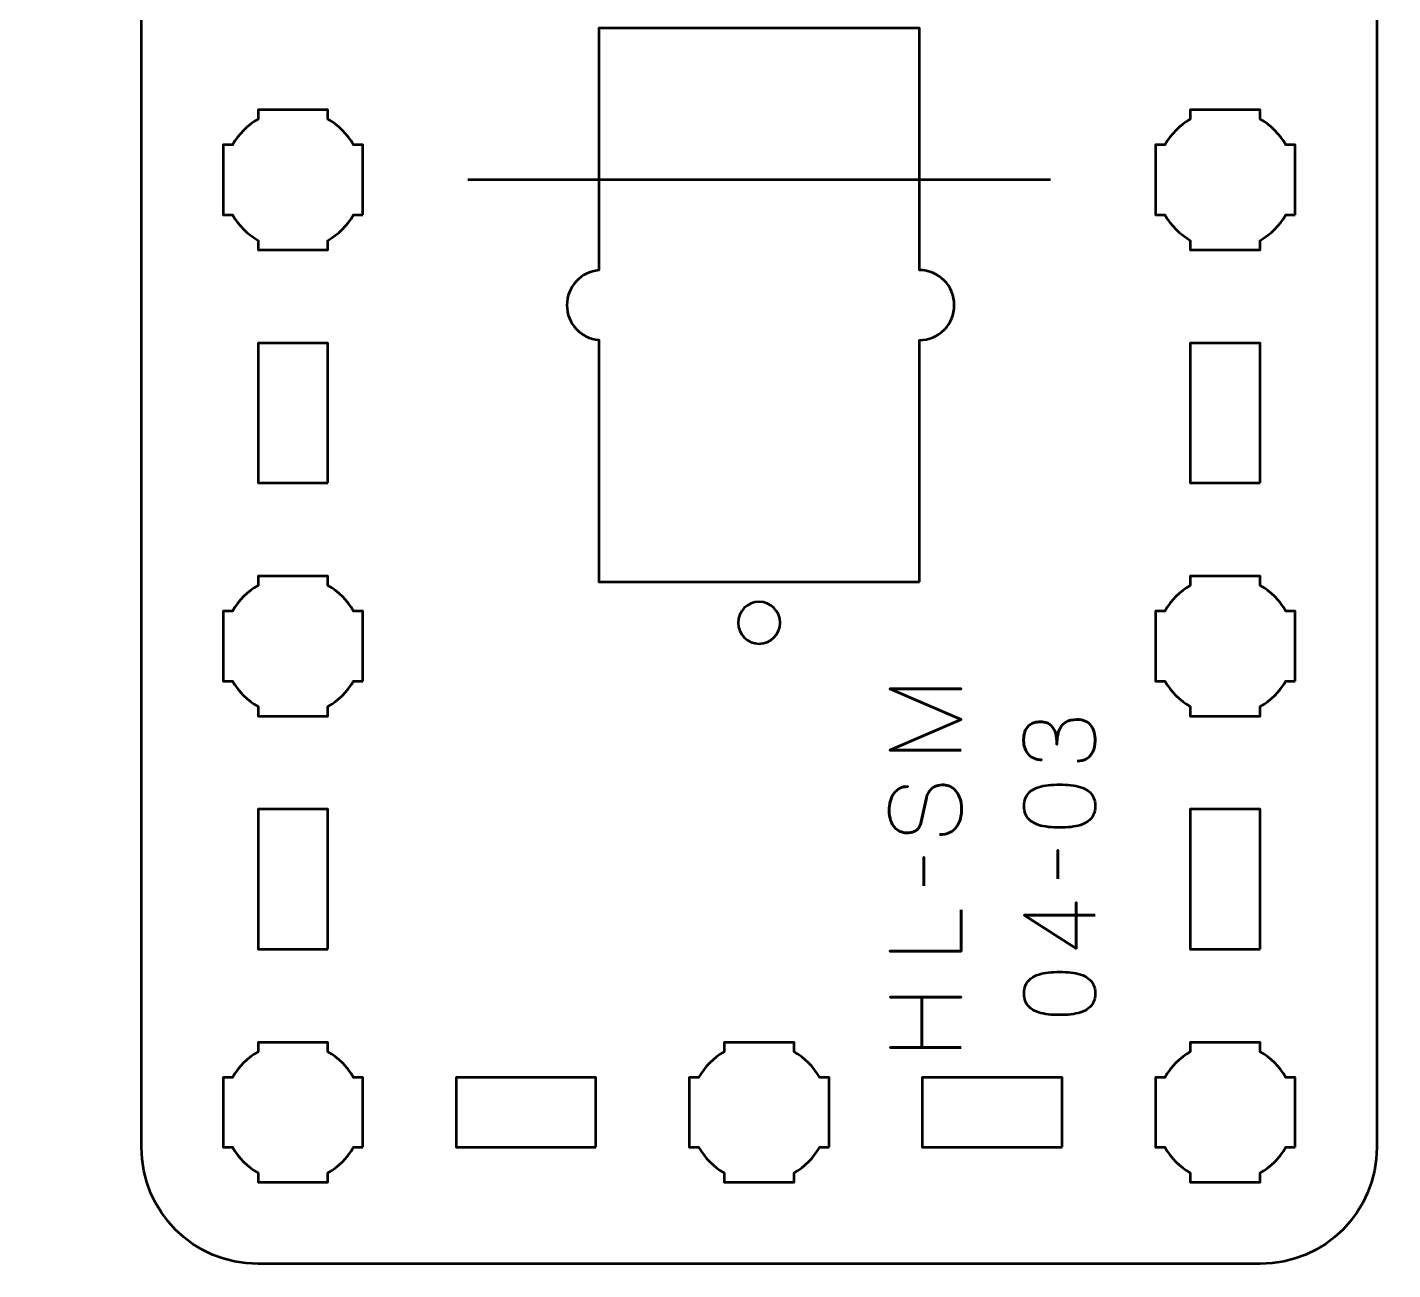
# Model space of a CAD drawing. Header units: centimetres. Extents: x -21 to 0, y -29.7 to 0.
# Drawn here: x -8.89 to -3.03, y -15.77 to -10.45 of the extents above; entities that cross this region are included whole.
import ezdxf

# ---------------------------------------------------------------- set-up
doc = ezdxf.new("R2010")
doc.units = ezdxf.units.CM
doc.header["$MEASUREMENT"] = 0
doc.layers.add('Layer 1', color=7, linetype='Continuous')

msp = doc.modelspace()

# ---------------------------------------------------------------- linework, layer by layer
at = {"layer": 'Layer 1', "color": 22, "lineweight": 53}
msp.add_open_spline([(-21.00003, -29.19995), (-21.00003, -29.19995), (-21.00003, -0.49992), (-21.00003, -0.49992), (-21.00003, -0.49992), (-21.00003, -0.22295), (-20.77694, 0.00004), (-20.49994, 0.00004), (-20.49994, 0.00004), (-20.49994, 0.00004), (-0.50008, 0.00004), (-0.50008, 0.00004), (-0.50008, 0.00004), (-0.22294, 0.00004), (0.00002, -0.22295), (0.00002, -0.49992), (0.00002, -0.49992), (0.00002, -0.49992), (0.00002, -29.19995), (0.00002, -29.19995), (0.00002, -29.19995), (0.00002, -29.47695), (-0.22294, -29.70004), (-0.50008, -29.70004), (-0.50008, -29.70004), (-0.50008, -29.70004), (-20.49994, -29.70004), (-20.49994, -29.70004), (-20.49994, -29.70004), (-20.77694, -29.70004), (-21.00003, -29.47695), (-21.00003, -29.19995)], degree=3, knots=[0, 0, 0, 0, 0.125, 0.125, 0.125, 0.125, 0.25, 0.25, 0.25, 0.25, 0.375, 0.375, 0.375, 0.375, 0.5, 0.5, 0.5, 0.5, 0.625, 0.625, 0.625, 0.625, 0.75, 0.75, 0.75, 0.75, 0.875, 0.875, 0.875, 0.875, 1, 1, 1, 1], dxfattribs=at)
at = {"layer": 'Layer 1', "color": 114, "lineweight": 53}
msp.add_open_spline([(-3.80017, -15.75001), (-3.80017, -15.75001), (-3.60006, -15.75003), (-3.60006, -15.75003), (-3.60006, -15.75003), (-3.32306, -15.75003), (-3.09997, -15.52694), (-3.09997, -15.24994), (-3.09997, -15.24994), (-3.09997, -15.24994), (-3.09997, -8.95007), (-3.09997, -8.95007), (-3.09997, -8.95007), (-3.09997, -8.67293), (-3.32306, -8.44997), (-3.60006, -8.44997), (-3.60006, -8.44997), (-3.60006, -8.44997), (-7.89993, -8.44997), (-7.89993, -8.44997), (-7.89993, -8.44997), (-8.17707, -8.44997), (-8.40003, -8.67293), (-8.40003, -8.95007), (-8.40003, -8.95007), (-8.40003, -8.95007), (-8.40003, -15.24994), (-8.40003, -15.24994), (-8.40003, -15.24994), (-8.40003, -15.52694), (-8.17707, -15.75003), (-7.89993, -15.75003), (-7.89993, -15.75003), (-7.89993, -15.75003), (-6.13445, -15.75003), (-6.13445, -15.75003), (-6.13445, -15.75003), (-6.13445, -15.75003), (-3.80017, -15.75001), (-3.80017, -15.75001)], degree=3, knots=[0, 0, 0, 0, 0.1, 0.1, 0.1, 0.1, 0.2, 0.2, 0.2, 0.2, 0.3, 0.3, 0.3, 0.3, 0.4, 0.4, 0.4, 0.4, 0.5, 0.5, 0.5, 0.5, 0.6, 0.6, 0.6, 0.6, 0.7, 0.7, 0.7, 0.7, 0.8, 0.8, 0.8, 0.8, 0.9, 0.9, 0.9, 0.9, 1, 1, 1, 1], dxfattribs=at)
at = {"layer": 'Layer 1', "color": 250, "lineweight": 53}
for points, knots in [([(-5.06247, -12.82495), (-5.06247, -12.82495), (-6.43747, -12.82495), (-6.43747, -12.82495), (-6.43747, -12.82495), (-6.43747, -12.82495), (-6.43747, -11.78693), (-6.43747, -11.78693), (-6.43747, -11.78693), (-6.51446, -11.78057), (-6.57497, -11.71607), (-6.57497, -11.63745), (-6.57497, -11.63745), (-6.57497, -11.55883), (-6.51446, -11.49433), (-6.43747, -11.48797), (-6.43747, -11.48797), (-6.43747, -11.48797), (-6.43747, -10.44996), (-6.43747, -10.44996), (-6.43747, -10.44996), (-6.43747, -10.44996), (-5.06247, -10.44996), (-5.06247, -10.44996), (-5.06247, -10.44996), (-5.06247, -10.44996), (-5.06247, -11.48745), (-5.06247, -11.48745), (-5.06247, -11.48745), (-4.97964, -11.48745), (-4.91247, -11.55462), (-4.91247, -11.63745), (-4.91247, -11.63745), (-4.91247, -11.72028), (-4.97964, -11.78745), (-5.06247, -11.78745), (-5.06247, -11.78745), (-5.06247, -11.78745), (-5.06247, -12.82495), (-5.06247, -12.82495)], [0, 0, 0, 0, 0.1, 0.1, 0.1, 0.1, 0.2, 0.2, 0.2, 0.2, 0.3, 0.3, 0.3, 0.3, 0.4, 0.4, 0.4, 0.4, 0.5, 0.5, 0.5, 0.5, 0.6, 0.6, 0.6, 0.6, 0.7, 0.7, 0.7, 0.7, 0.8, 0.8, 0.8, 0.8, 0.9, 0.9, 0.9, 0.9, 1, 1, 1, 1]), ([(-7.59993, -12.39999), (-7.59993, -12.39999), (-7.89993, -12.39999), (-7.89993, -12.39999), (-7.89993, -12.39999), (-7.89993, -12.39999), (-7.89993, -11.79998), (-7.89993, -11.79998), (-7.89993, -11.79998), (-7.89993, -11.79998), (-7.59993, -11.79998), (-7.59993, -11.79998), (-7.59993, -11.79998), (-7.59993, -11.79998), (-7.59993, -12.39999), (-7.59993, -12.39999)], [0, 0, 0, 0, 0.25, 0.25, 0.25, 0.25, 0.5, 0.5, 0.5, 0.5, 0.75, 0.75, 0.75, 0.75, 1, 1, 1, 1]), ([(-3.60006, -12.39999), (-3.60006, -12.39999), (-3.90007, -12.39999), (-3.90007, -12.39999), (-3.90007, -12.39999), (-3.90007, -12.39999), (-3.90007, -11.79998), (-3.90007, -11.79998), (-3.90007, -11.79998), (-3.90007, -11.79998), (-3.60006, -11.79998), (-3.60006, -11.79998), (-3.60006, -11.79998), (-3.60006, -11.79998), (-3.60006, -12.39999), (-3.60006, -12.39999)], [0, 0, 0, 0, 0.25, 0.25, 0.25, 0.25, 0.5, 0.5, 0.5, 0.5, 0.75, 0.75, 0.75, 0.75, 1, 1, 1, 1]), ([(-5.74997, -13.08996), (-5.79967, -13.08996), (-5.83997, -13.04966), (-5.83997, -12.99996), (-5.83997, -12.99996), (-5.83997, -12.95026), (-5.79967, -12.90996), (-5.74997, -12.90996), (-5.74997, -12.90996), (-5.70027, -12.90996), (-5.65997, -12.95026), (-5.65997, -12.99996), (-5.65997, -12.99996), (-5.65997, -13.04966), (-5.70027, -13.08996), (-5.74997, -13.08996)], [0, 0, 0, 0, 0.25, 0.25, 0.25, 0.25, 0.5, 0.5, 0.5, 0.5, 0.75, 0.75, 0.75, 0.75, 1, 1, 1, 1]), ([(-7.59993, -14.39999), (-7.59993, -14.39999), (-7.89993, -14.39999), (-7.89993, -14.39999), (-7.89993, -14.39999), (-7.89993, -14.39999), (-7.89993, -13.79998), (-7.89993, -13.79998), (-7.89993, -13.79998), (-7.89993, -13.79998), (-7.59993, -13.79998), (-7.59993, -13.79998), (-7.59993, -13.79998), (-7.59993, -13.79998), (-7.59993, -14.39999), (-7.59993, -14.39999)], [0, 0, 0, 0, 0.25, 0.25, 0.25, 0.25, 0.5, 0.5, 0.5, 0.5, 0.75, 0.75, 0.75, 0.75, 1, 1, 1, 1]), ([(-3.60006, -14.39999), (-3.60006, -14.39999), (-3.90007, -14.39999), (-3.90007, -14.39999), (-3.90007, -14.39999), (-3.90007, -14.39999), (-3.90007, -13.79998), (-3.90007, -13.79998), (-3.90007, -13.79998), (-3.90007, -13.79998), (-3.60006, -13.79998), (-3.60006, -13.79998), (-3.60006, -13.79998), (-3.60006, -13.79998), (-3.60006, -14.39999), (-3.60006, -14.39999)], [0, 0, 0, 0, 0.25, 0.25, 0.25, 0.25, 0.5, 0.5, 0.5, 0.5, 0.75, 0.75, 0.75, 0.75, 1, 1, 1, 1]), ([(-6.44998, -15.25007), (-6.44998, -15.25007), (-7.04998, -15.25007), (-7.04998, -15.25007), (-7.04998, -15.25007), (-7.04998, -15.25007), (-7.04998, -14.95007), (-7.04998, -14.95007), (-7.04998, -14.95007), (-7.04998, -14.95007), (-6.44998, -14.95007), (-6.44998, -14.95007), (-6.44998, -14.95007), (-6.44998, -14.95007), (-6.44998, -15.25007), (-6.44998, -15.25007)], [0, 0, 0, 0, 0.25, 0.25, 0.25, 0.25, 0.5, 0.5, 0.5, 0.5, 0.75, 0.75, 0.75, 0.75, 1, 1, 1, 1]), ([(-4.45001, -15.25007), (-4.45001, -15.25007), (-5.05002, -15.25007), (-5.05002, -15.25007), (-5.05002, -15.25007), (-5.05002, -15.25007), (-5.05002, -14.95007), (-5.05002, -14.95007), (-5.05002, -14.95007), (-5.05002, -14.95007), (-4.45001, -14.95007), (-4.45001, -14.95007), (-4.45001, -14.95007), (-4.45001, -14.95007), (-4.45001, -15.25007), (-4.45001, -15.25007)], [0, 0, 0, 0, 0.25, 0.25, 0.25, 0.25, 0.5, 0.5, 0.5, 0.5, 0.75, 0.75, 0.75, 0.75, 1, 1, 1, 1])]:
    msp.add_open_spline(points, degree=3, knots=knots, dxfattribs=at)
at = {"layer": 'Layer 1', "lineweight": 53}
for points in [[(-7.45, -11.24993), (-7.45, -11.24993), (-7.49011, -11.24993), (-7.49011, -11.24993), (-7.49011, -11.24993), (-7.51643, -11.29554), (-7.55446, -11.33346), (-7.59993, -11.35978), (-7.59993, -11.35978), (-7.59993, -11.35978), (-7.59993, -11.4), (-7.59993, -11.4), (-7.59993, -11.4), (-7.59993, -11.4), (-7.75, -11.4), (-7.75, -11.4), (-7.75, -11.4), (-7.75, -11.4), (-7.89993, -11.4), (-7.89993, -11.4), (-7.89993, -11.4), (-7.89993, -11.4), (-7.89993, -11.35978), (-7.89993, -11.35978), (-7.89993, -11.35978), (-7.94555, -11.33346), (-7.98343, -11.29554), (-8.00975, -11.24993), (-8.00975, -11.24993), (-8.00975, -11.24993), (-8.05, -11.24993), (-8.05, -11.24993), (-8.05, -11.24993), (-8.05, -11.24993), (-8.05, -11.1), (-8.05, -11.1), (-8.05, -11.1), (-8.05, -11.1), (-8.05, -10.94992), (-8.05, -10.94992), (-8.05, -10.94992), (-8.05, -10.94992), (-8.00975, -10.94992), (-8.00975, -10.94992), (-8.00975, -10.94992), (-7.98343, -10.90445), (-7.94555, -10.86642), (-7.89993, -10.8401), (-7.89993, -10.8401), (-7.89993, -10.8401), (-7.89993, -10.79999), (-7.89993, -10.79999), (-7.89993, -10.79999), (-7.89993, -10.79999), (-7.75, -10.79999), (-7.75, -10.79999), (-7.75, -10.79999), (-7.75, -10.79999), (-7.59993, -10.79999), (-7.59993, -10.79999), (-7.59993, -10.79999), (-7.59993, -10.79999), (-7.59993, -10.8401), (-7.59993, -10.8401), (-7.59993, -10.8401), (-7.55446, -10.86642), (-7.51643, -10.90445), (-7.49011, -10.94992), (-7.49011, -10.94992), (-7.49011, -10.94992), (-7.45, -10.94992), (-7.45, -10.94992), (-7.45, -10.94992), (-7.45, -10.94992), (-7.45, -11.1), (-7.45, -11.1), (-7.45, -11.1), (-7.45, -11.1), (-7.45, -11.24993), (-7.45, -11.24993)], [(-3.45, -11.24993), (-3.45, -11.24993), (-3.49011, -11.24993), (-3.49011, -11.24993), (-3.49011, -11.24993), (-3.51643, -11.29554), (-3.55446, -11.33346), (-3.59993, -11.35978), (-3.59993, -11.35978), (-3.59993, -11.35978), (-3.59993, -11.4), (-3.59993, -11.4), (-3.59993, -11.4), (-3.59993, -11.4), (-3.75, -11.4), (-3.75, -11.4), (-3.75, -11.4), (-3.75, -11.4), (-3.89993, -11.4), (-3.89993, -11.4), (-3.89993, -11.4), (-3.89993, -11.4), (-3.89993, -11.35978), (-3.89993, -11.35978), (-3.89993, -11.35978), (-3.94555, -11.33346), (-3.98343, -11.29554), (-4.00975, -11.24993), (-4.00975, -11.24993), (-4.00975, -11.24993), (-4.05, -11.24993), (-4.05, -11.24993), (-4.05, -11.24993), (-4.05, -11.24993), (-4.05, -11.1), (-4.05, -11.1), (-4.05, -11.1), (-4.05, -11.1), (-4.05, -10.94992), (-4.05, -10.94992), (-4.05, -10.94992), (-4.05, -10.94992), (-4.00975, -10.94992), (-4.00975, -10.94992), (-4.00975, -10.94992), (-3.98343, -10.90445), (-3.94555, -10.86642), (-3.89993, -10.8401), (-3.89993, -10.8401), (-3.89993, -10.8401), (-3.89993, -10.79999), (-3.89993, -10.79999), (-3.89993, -10.79999), (-3.89993, -10.79999), (-3.75, -10.79999), (-3.75, -10.79999), (-3.75, -10.79999), (-3.75, -10.79999), (-3.59993, -10.79999), (-3.59993, -10.79999), (-3.59993, -10.79999), (-3.59993, -10.79999), (-3.59993, -10.8401), (-3.59993, -10.8401), (-3.59993, -10.8401), (-3.55446, -10.86642), (-3.51643, -10.90445), (-3.49011, -10.94992), (-3.49011, -10.94992), (-3.49011, -10.94992), (-3.45, -10.94992), (-3.45, -10.94992), (-3.45, -10.94992), (-3.45, -10.94992), (-3.45, -11.1), (-3.45, -11.1), (-3.45, -11.1), (-3.45, -11.1), (-3.45, -11.24993), (-3.45, -11.24993)], [(-7.45, -13.24993), (-7.45, -13.24993), (-7.49011, -13.24993), (-7.49011, -13.24993), (-7.49011, -13.24993), (-7.51643, -13.29554), (-7.55446, -13.33346), (-7.59993, -13.35978), (-7.59993, -13.35978), (-7.59993, -13.35978), (-7.59993, -13.4), (-7.59993, -13.4), (-7.59993, -13.4), (-7.59993, -13.4), (-7.75, -13.4), (-7.75, -13.4), (-7.75, -13.4), (-7.75, -13.4), (-7.89993, -13.4), (-7.89993, -13.4), (-7.89993, -13.4), (-7.89993, -13.4), (-7.89993, -13.35978), (-7.89993, -13.35978), (-7.89993, -13.35978), (-7.94555, -13.33346), (-7.98343, -13.29554), (-8.00975, -13.24993), (-8.00975, -13.24993), (-8.00975, -13.24993), (-8.05, -13.24993), (-8.05, -13.24993), (-8.05, -13.24993), (-8.05, -13.24993), (-8.05, -13.1), (-8.05, -13.1), (-8.05, -13.1), (-8.05, -13.1), (-8.05, -12.94992), (-8.05, -12.94992), (-8.05, -12.94992), (-8.05, -12.94992), (-8.00975, -12.94992), (-8.00975, -12.94992), (-8.00975, -12.94992), (-7.98343, -12.90445), (-7.94555, -12.86642), (-7.89993, -12.8401), (-7.89993, -12.8401), (-7.89993, -12.8401), (-7.89993, -12.79999), (-7.89993, -12.79999), (-7.89993, -12.79999), (-7.89993, -12.79999), (-7.75, -12.79999), (-7.75, -12.79999), (-7.75, -12.79999), (-7.75, -12.79999), (-7.59993, -12.79999), (-7.59993, -12.79999), (-7.59993, -12.79999), (-7.59993, -12.79999), (-7.59993, -12.8401), (-7.59993, -12.8401), (-7.59993, -12.8401), (-7.55446, -12.86642), (-7.51643, -12.90445), (-7.49011, -12.94992), (-7.49011, -12.94992), (-7.49011, -12.94992), (-7.45, -12.94992), (-7.45, -12.94992), (-7.45, -12.94992), (-7.45, -12.94992), (-7.45, -13.1), (-7.45, -13.1), (-7.45, -13.1), (-7.45, -13.1), (-7.45, -13.24993), (-7.45, -13.24993)], [(-3.45, -13.24993), (-3.45, -13.24993), (-3.49011, -13.24993), (-3.49011, -13.24993), (-3.49011, -13.24993), (-3.51643, -13.29554), (-3.55446, -13.33346), (-3.59993, -13.35978), (-3.59993, -13.35978), (-3.59993, -13.35978), (-3.59993, -13.4), (-3.59993, -13.4), (-3.59993, -13.4), (-3.59993, -13.4), (-3.75, -13.4), (-3.75, -13.4), (-3.75, -13.4), (-3.75, -13.4), (-3.89993, -13.4), (-3.89993, -13.4), (-3.89993, -13.4), (-3.89993, -13.4), (-3.89993, -13.35978), (-3.89993, -13.35978), (-3.89993, -13.35978), (-3.94555, -13.33346), (-3.98343, -13.29554), (-4.00975, -13.24993), (-4.00975, -13.24993), (-4.00975, -13.24993), (-4.05, -13.24993), (-4.05, -13.24993), (-4.05, -13.24993), (-4.05, -13.24993), (-4.05, -13.1), (-4.05, -13.1), (-4.05, -13.1), (-4.05, -13.1), (-4.05, -12.94992), (-4.05, -12.94992), (-4.05, -12.94992), (-4.05, -12.94992), (-4.00975, -12.94992), (-4.00975, -12.94992), (-4.00975, -12.94992), (-3.98343, -12.90445), (-3.94555, -12.86642), (-3.89993, -12.8401), (-3.89993, -12.8401), (-3.89993, -12.8401), (-3.89993, -12.79999), (-3.89993, -12.79999), (-3.89993, -12.79999), (-3.89993, -12.79999), (-3.75, -12.79999), (-3.75, -12.79999), (-3.75, -12.79999), (-3.75, -12.79999), (-3.59993, -12.79999), (-3.59993, -12.79999), (-3.59993, -12.79999), (-3.59993, -12.79999), (-3.59993, -12.8401), (-3.59993, -12.8401), (-3.59993, -12.8401), (-3.55446, -12.86642), (-3.51643, -12.90445), (-3.49011, -12.94992), (-3.49011, -12.94992), (-3.49011, -12.94992), (-3.45, -12.94992), (-3.45, -12.94992), (-3.45, -12.94992), (-3.45, -12.94992), (-3.45, -13.1), (-3.45, -13.1), (-3.45, -13.1), (-3.45, -13.1), (-3.45, -13.24993), (-3.45, -13.24993)], [(-7.45, -15.24993), (-7.45, -15.24993), (-7.49011, -15.24993), (-7.49011, -15.24993), (-7.49011, -15.24993), (-7.51643, -15.29554), (-7.55446, -15.33346), (-7.59993, -15.35978), (-7.59993, -15.35978), (-7.59993, -15.35978), (-7.59993, -15.4), (-7.59993, -15.4), (-7.59993, -15.4), (-7.59993, -15.4), (-7.75, -15.4), (-7.75, -15.4), (-7.75, -15.4), (-7.75, -15.4), (-7.89993, -15.4), (-7.89993, -15.4), (-7.89993, -15.4), (-7.89993, -15.4), (-7.89993, -15.35978), (-7.89993, -15.35978), (-7.89993, -15.35978), (-7.94555, -15.33346), (-7.98343, -15.29554), (-8.00975, -15.24993), (-8.00975, -15.24993), (-8.00975, -15.24993), (-8.05, -15.24993), (-8.05, -15.24993), (-8.05, -15.24993), (-8.05, -15.24993), (-8.05, -15.1), (-8.05, -15.1), (-8.05, -15.1), (-8.05, -15.1), (-8.05, -14.94992), (-8.05, -14.94992), (-8.05, -14.94992), (-8.05, -14.94992), (-8.00975, -14.94992), (-8.00975, -14.94992), (-8.00975, -14.94992), (-7.98343, -14.90445), (-7.94555, -14.86642), (-7.89993, -14.8401), (-7.89993, -14.8401), (-7.89993, -14.8401), (-7.89993, -14.79999), (-7.89993, -14.79999), (-7.89993, -14.79999), (-7.89993, -14.79999), (-7.75, -14.79999), (-7.75, -14.79999), (-7.75, -14.79999), (-7.75, -14.79999), (-7.59993, -14.79999), (-7.59993, -14.79999), (-7.59993, -14.79999), (-7.59993, -14.79999), (-7.59993, -14.8401), (-7.59993, -14.8401), (-7.59993, -14.8401), (-7.55446, -14.86642), (-7.51643, -14.90445), (-7.49011, -14.94992), (-7.49011, -14.94992), (-7.49011, -14.94992), (-7.45, -14.94992), (-7.45, -14.94992), (-7.45, -14.94992), (-7.45, -14.94992), (-7.45, -15.1), (-7.45, -15.1), (-7.45, -15.1), (-7.45, -15.1), (-7.45, -15.24993), (-7.45, -15.24993)], [(-5.45, -15.24993), (-5.45, -15.24993), (-5.49011, -15.24993), (-5.49011, -15.24993), (-5.49011, -15.24993), (-5.51643, -15.29554), (-5.55446, -15.33346), (-5.59993, -15.35978), (-5.59993, -15.35978), (-5.59993, -15.35978), (-5.59993, -15.4), (-5.59993, -15.4), (-5.59993, -15.4), (-5.59993, -15.4), (-5.75, -15.4), (-5.75, -15.4), (-5.75, -15.4), (-5.75, -15.4), (-5.89993, -15.4), (-5.89993, -15.4), (-5.89993, -15.4), (-5.89993, -15.4), (-5.89993, -15.35978), (-5.89993, -15.35978), (-5.89993, -15.35978), (-5.94555, -15.33346), (-5.98343, -15.29554), (-6.00975, -15.24993), (-6.00975, -15.24993), (-6.00975, -15.24993), (-6.05, -15.24993), (-6.05, -15.24993), (-6.05, -15.24993), (-6.05, -15.24993), (-6.05, -15.1), (-6.05, -15.1), (-6.05, -15.1), (-6.05, -15.1), (-6.05, -14.94992), (-6.05, -14.94992), (-6.05, -14.94992), (-6.05, -14.94992), (-6.00975, -14.94992), (-6.00975, -14.94992), (-6.00975, -14.94992), (-5.98343, -14.90445), (-5.94555, -14.86642), (-5.89993, -14.8401), (-5.89993, -14.8401), (-5.89993, -14.8401), (-5.89993, -14.79999), (-5.89993, -14.79999), (-5.89993, -14.79999), (-5.89993, -14.79999), (-5.75, -14.79999), (-5.75, -14.79999), (-5.75, -14.79999), (-5.75, -14.79999), (-5.59993, -14.79999), (-5.59993, -14.79999), (-5.59993, -14.79999), (-5.59993, -14.79999), (-5.59993, -14.8401), (-5.59993, -14.8401), (-5.59993, -14.8401), (-5.55446, -14.86642), (-5.51643, -14.90445), (-5.49011, -14.94992), (-5.49011, -14.94992), (-5.49011, -14.94992), (-5.45, -14.94992), (-5.45, -14.94992), (-5.45, -14.94992), (-5.45, -14.94992), (-5.45, -15.1), (-5.45, -15.1), (-5.45, -15.1), (-5.45, -15.1), (-5.45, -15.24993), (-5.45, -15.24993)], [(-3.45, -15.24993), (-3.45, -15.24993), (-3.49011, -15.24993), (-3.49011, -15.24993), (-3.49011, -15.24993), (-3.51643, -15.29554), (-3.55446, -15.33346), (-3.59993, -15.35978), (-3.59993, -15.35978), (-3.59993, -15.35978), (-3.59993, -15.4), (-3.59993, -15.4), (-3.59993, -15.4), (-3.59993, -15.4), (-3.75, -15.4), (-3.75, -15.4), (-3.75, -15.4), (-3.75, -15.4), (-3.89993, -15.4), (-3.89993, -15.4), (-3.89993, -15.4), (-3.89993, -15.4), (-3.89993, -15.35978), (-3.89993, -15.35978), (-3.89993, -15.35978), (-3.94555, -15.33346), (-3.98343, -15.29554), (-4.00975, -15.24993), (-4.00975, -15.24993), (-4.00975, -15.24993), (-4.05, -15.24993), (-4.05, -15.24993), (-4.05, -15.24993), (-4.05, -15.24993), (-4.05, -15.1), (-4.05, -15.1), (-4.05, -15.1), (-4.05, -15.1), (-4.05, -14.94992), (-4.05, -14.94992), (-4.05, -14.94992), (-4.05, -14.94992), (-4.00975, -14.94992), (-4.00975, -14.94992), (-4.00975, -14.94992), (-3.98343, -14.90445), (-3.94555, -14.86642), (-3.89993, -14.8401), (-3.89993, -14.8401), (-3.89993, -14.8401), (-3.89993, -14.79999), (-3.89993, -14.79999), (-3.89993, -14.79999), (-3.89993, -14.79999), (-3.75, -14.79999), (-3.75, -14.79999), (-3.75, -14.79999), (-3.75, -14.79999), (-3.59993, -14.79999), (-3.59993, -14.79999), (-3.59993, -14.79999), (-3.59993, -14.79999), (-3.59993, -14.8401), (-3.59993, -14.8401), (-3.59993, -14.8401), (-3.55446, -14.86642), (-3.51643, -14.90445), (-3.49011, -14.94992), (-3.49011, -14.94992), (-3.49011, -14.94992), (-3.45, -14.94992), (-3.45, -14.94992), (-3.45, -14.94992), (-3.45, -14.94992), (-3.45, -15.1), (-3.45, -15.1), (-3.45, -15.1), (-3.45, -15.1), (-3.45, -15.24993), (-3.45, -15.24993)]]:
    msp.add_open_spline(points, degree=3, knots=[0, 0, 0, 0, 0.05, 0.05, 0.05, 0.05, 0.1, 0.1, 0.1, 0.1, 0.15, 0.15, 0.15, 0.15, 0.2, 0.2, 0.2, 0.2, 0.25, 0.25, 0.25, 0.25, 0.3, 0.3, 0.3, 0.3, 0.35, 0.35, 0.35, 0.35, 0.4, 0.4, 0.4, 0.4, 0.45, 0.45, 0.45, 0.45, 0.5, 0.5, 0.5, 0.5, 0.55, 0.55, 0.55, 0.55, 0.6, 0.6, 0.6, 0.6, 0.65, 0.65, 0.65, 0.65, 0.7, 0.7, 0.7, 0.7, 0.75, 0.75, 0.75, 0.75, 0.8, 0.8, 0.8, 0.8, 0.85, 0.85, 0.85, 0.85, 0.9, 0.9, 0.9, 0.9, 0.95, 0.95, 0.95, 0.95, 1, 1, 1, 1], dxfattribs=at)
at = {"layer": 'Layer 1', "color": 30, "lineweight": 53}
msp.add_open_spline([(-4.5, -11.10001), (-4.5, -11.10001), (-7, -11.10001), (-7, -11.10001)], degree=3, dxfattribs=at)
for points, knots in [([(-4.88363, -13.54668), (-4.88363, -13.54668), (-5.18885, -13.54668), (-5.18885, -13.54668), (-5.18885, -13.54668), (-5.18885, -13.54668), (-4.88363, -13.41545), (-4.88363, -13.41545), (-4.88363, -13.41545), (-4.88363, -13.41545), (-5.18885, -13.28379), (-5.18885, -13.28379), (-5.18885, -13.28379), (-5.18885, -13.28379), (-4.88363, -13.28379), (-4.88363, -13.28379), (-4.88363, -13.28379), (-4.88363, -13.28379), (-5.18885, -13.28379), (-5.18885, -13.28379), (-5.18885, -13.28379), (-5.18885, -13.28379), (-4.88363, -13.41545), (-4.88363, -13.41545), (-4.88363, -13.41545), (-4.88363, -13.41545), (-5.18885, -13.54668), (-5.18885, -13.54668), (-5.18885, -13.54668), (-5.18885, -13.54668), (-4.88363, -13.54668), (-4.88363, -13.54668)], [0, 0, 0, 0, 0.125, 0.125, 0.125, 0.125, 0.25, 0.25, 0.25, 0.25, 0.375, 0.375, 0.375, 0.375, 0.5, 0.5, 0.5, 0.5, 0.625, 0.625, 0.625, 0.625, 0.75, 0.75, 0.75, 0.75, 0.875, 0.875, 0.875, 0.875, 1, 1, 1, 1]), ([(-4.38494, -13.59367), (-4.3697, -13.5936), (-4.35644, -13.59007), (-4.34494, -13.58309), (-4.34494, -13.58309), (-4.33351, -13.5761), (-4.32455, -13.56615), (-4.31813, -13.55317), (-4.31813, -13.55317), (-4.31171, -13.54019), (-4.30846, -13.5246), (-4.30832, -13.50646), (-4.30832, -13.50646), (-4.30832, -13.49285), (-4.30973, -13.4805), (-4.31269, -13.46928), (-4.31269, -13.46928), (-4.31566, -13.45813), (-4.32024, -13.44854), (-4.32652, -13.44042), (-4.32652, -13.44042), (-4.3328, -13.43231), (-4.34092, -13.4261), (-4.35079, -13.42166), (-4.35079, -13.42166), (-4.36074, -13.41728), (-4.37267, -13.4151), (-4.38664, -13.41503), (-4.38664, -13.41503), (-4.40526, -13.41495), (-4.421, -13.41876), (-4.43377, -13.42631), (-4.43377, -13.42631), (-4.44654, -13.43386), (-4.45613, -13.44558), (-4.46269, -13.46131), (-4.46269, -13.46131), (-4.46926, -13.47704), (-4.47257, -13.49722), (-4.47257, -13.5217), (-4.47257, -13.5217), (-4.4725, -13.50343), (-4.47419, -13.48812), (-4.47765, -13.47563), (-4.47765, -13.47563), (-4.48111, -13.46321), (-4.48598, -13.45327), (-4.49233, -13.44579), (-4.49233, -13.44579), (-4.49861, -13.43831), (-4.50609, -13.43288), (-4.51469, -13.42963), (-4.51469, -13.42963), (-4.52323, -13.42631), (-4.53261, -13.42469), (-4.54284, -13.42476), (-4.54284, -13.42476), (-4.55308, -13.42469), (-4.56253, -13.4261), (-4.57128, -13.42892), (-4.57128, -13.42892), (-4.58003, -13.43168), (-4.58772, -13.43619), (-4.59428, -13.44233), (-4.59428, -13.44233), (-4.60084, -13.44847), (-4.60599, -13.45658), (-4.60966, -13.46653), (-4.60966, -13.46653), (-4.61333, -13.47655), (-4.61516, -13.48876), (-4.61523, -13.50308), (-4.61523, -13.50308), (-4.61516, -13.51733), (-4.61305, -13.52982), (-4.60895, -13.5404), (-4.60895, -13.5404), (-4.60486, -13.55106), (-4.59929, -13.5598), (-4.59216, -13.56686), (-4.59216, -13.56686), (-4.58504, -13.57384), (-4.57692, -13.57907), (-4.56775, -13.58252), (-4.56775, -13.58252), (-4.55858, -13.58605), (-4.54884, -13.58774), (-4.53861, -13.58774), (-4.53861, -13.58774), (-4.54884, -13.58774), (-4.55858, -13.58605), (-4.56775, -13.58252), (-4.56775, -13.58252), (-4.57692, -13.57907), (-4.58504, -13.57384), (-4.59216, -13.56686), (-4.59216, -13.56686), (-4.59929, -13.5598), (-4.60486, -13.55106), (-4.60895, -13.5404), (-4.60895, -13.5404), (-4.61305, -13.52982), (-4.61516, -13.51733), (-4.61523, -13.50308), (-4.61523, -13.50308), (-4.61516, -13.48876), (-4.61333, -13.47655), (-4.60966, -13.46653), (-4.60966, -13.46653), (-4.60599, -13.45658), (-4.60084, -13.44847), (-4.59428, -13.44233), (-4.59428, -13.44233), (-4.58772, -13.43619), (-4.58003, -13.43168), (-4.57128, -13.42892), (-4.57128, -13.42892), (-4.56253, -13.4261), (-4.55308, -13.42469), (-4.54284, -13.42476), (-4.54284, -13.42476), (-4.53261, -13.42469), (-4.52323, -13.42631), (-4.51469, -13.42963), (-4.51469, -13.42963), (-4.50609, -13.43288), (-4.49861, -13.43831), (-4.49233, -13.44579), (-4.49233, -13.44579), (-4.48598, -13.45327), (-4.48111, -13.46321), (-4.47765, -13.47563), (-4.47765, -13.47563), (-4.47419, -13.48812), (-4.4725, -13.50343), (-4.47257, -13.5217), (-4.47257, -13.5217), (-4.47257, -13.49722), (-4.46926, -13.47704), (-4.46269, -13.46131), (-4.46269, -13.46131), (-4.45613, -13.44558), (-4.44654, -13.43386), (-4.43377, -13.42631), (-4.43377, -13.42631), (-4.421, -13.41876), (-4.40526, -13.41495), (-4.38664, -13.41503), (-4.38664, -13.41503), (-4.37267, -13.4151), (-4.36074, -13.41728), (-4.35079, -13.42166), (-4.35079, -13.42166), (-4.34092, -13.4261), (-4.3328, -13.43231), (-4.32652, -13.44042), (-4.32652, -13.44042), (-4.32024, -13.44854), (-4.31566, -13.45813), (-4.31269, -13.46928), (-4.31269, -13.46928), (-4.30973, -13.4805), (-4.30832, -13.49285), (-4.30832, -13.50646), (-4.30832, -13.50646), (-4.30846, -13.5246), (-4.31171, -13.54019), (-4.31813, -13.55317), (-4.31813, -13.55317), (-4.32455, -13.56615), (-4.33351, -13.5761), (-4.34494, -13.58309), (-4.34494, -13.58309), (-4.35644, -13.59007), (-4.3697, -13.5936), (-4.38494, -13.59367)], [0, 0, 0, 0, 0.0227273, 0.0227273, 0.0227273, 0.0227273, 0.0454545, 0.0454545, 0.0454545, 0.0454545, 0.0681818, 0.0681818, 0.0681818, 0.0681818, 0.0909091, 0.0909091, 0.0909091, 0.0909091, 0.1136364, 0.1136364, 0.1136364, 0.1136364, 0.1363636, 0.1363636, 0.1363636, 0.1363636, 0.1590909, 0.1590909, 0.1590909, 0.1590909, 0.1818182, 0.1818182, 0.1818182, 0.1818182, 0.2045455, 0.2045455, 0.2045455, 0.2045455, 0.2272727, 0.2272727, 0.2272727, 0.2272727, 0.25, 0.25, 0.25, 0.25, 0.2727273, 0.2727273, 0.2727273, 0.2727273, 0.2954545, 0.2954545, 0.2954545, 0.2954545, 0.3181818, 0.3181818, 0.3181818, 0.3181818, 0.3409091, 0.3409091, 0.3409091, 0.3409091, 0.3636364, 0.3636364, 0.3636364, 0.3636364, 0.3863636, 0.3863636, 0.3863636, 0.3863636, 0.4090909, 0.4090909, 0.4090909, 0.4090909, 0.4318182, 0.4318182, 0.4318182, 0.4318182, 0.4545455, 0.4545455, 0.4545455, 0.4545455, 0.4772727, 0.4772727, 0.4772727, 0.4772727, 0.5, 0.5, 0.5, 0.5, 0.5227273, 0.5227273, 0.5227273, 0.5227273, 0.5454545, 0.5454545, 0.5454545, 0.5454545, 0.5681818, 0.5681818, 0.5681818, 0.5681818, 0.5909091, 0.5909091, 0.5909091, 0.5909091, 0.6136364, 0.6136364, 0.6136364, 0.6136364, 0.6363636, 0.6363636, 0.6363636, 0.6363636, 0.6590909, 0.6590909, 0.6590909, 0.6590909, 0.6818182, 0.6818182, 0.6818182, 0.6818182, 0.7045455, 0.7045455, 0.7045455, 0.7045455, 0.7272727, 0.7272727, 0.7272727, 0.7272727, 0.75, 0.75, 0.75, 0.75, 0.7727273, 0.7727273, 0.7727273, 0.7727273, 0.7954545, 0.7954545, 0.7954545, 0.7954545, 0.8181818, 0.8181818, 0.8181818, 0.8181818, 0.8409091, 0.8409091, 0.8409091, 0.8409091, 0.8636364, 0.8636364, 0.8636364, 0.8636364, 0.8863636, 0.8863636, 0.8863636, 0.8863636, 0.9090909, 0.9090909, 0.9090909, 0.9090909, 0.9318182, 0.9318182, 0.9318182, 0.9318182, 0.9545455, 0.9545455, 0.9545455, 0.9545455, 0.9772727, 0.9772727, 0.9772727, 0.9772727, 1, 1, 1, 1]), ([(-4.97592, -13.90863), (-4.95898, -13.90849), (-4.94452, -13.90553), (-4.93252, -13.8996), (-4.93252, -13.8996), (-4.92046, -13.89374), (-4.91065, -13.88556), (-4.9031, -13.87526), (-4.9031, -13.87526), (-4.89548, -13.86489), (-4.88991, -13.85296), (-4.88638, -13.83949), (-4.88638, -13.83949), (-4.88278, -13.82608), (-4.88102, -13.81169), (-4.88109, -13.79645), (-4.88109, -13.79645), (-4.88116, -13.78107), (-4.88342, -13.76724), (-4.88772, -13.75489), (-4.88772, -13.75489), (-4.89203, -13.74261), (-4.89781, -13.7321), (-4.90508, -13.72328), (-4.90508, -13.72328), (-4.91235, -13.71453), (-4.92046, -13.70776), (-4.92949, -13.70296), (-4.92949, -13.70296), (-4.93852, -13.69816), (-4.94776, -13.69562), (-4.95729, -13.69527), (-4.95729, -13.69527), (-4.96978, -13.69485), (-4.98121, -13.69668), (-4.99151, -13.7007), (-4.99151, -13.7007), (-5.00181, -13.70473), (-5.01042, -13.71094), (-5.01747, -13.71933), (-5.01747, -13.71933), (-5.02453, -13.72766), (-5.02947, -13.73817), (-5.03222, -13.75073), (-5.03222, -13.75073), (-5.03222, -13.75073), (-5.05466, -13.85444), (-5.05466, -13.85444), (-5.05466, -13.85444), (-5.0567, -13.86418), (-5.06016, -13.87258), (-5.06496, -13.87949), (-5.06496, -13.87949), (-5.06982, -13.88641), (-5.07653, -13.89177), (-5.08514, -13.89544), (-5.08514, -13.89544), (-5.09367, -13.89911), (-5.10454, -13.90101), (-5.11773, -13.90101), (-5.11773, -13.90101), (-5.12775, -13.90101), (-5.1372, -13.89896), (-5.14609, -13.8948), (-5.14609, -13.8948), (-5.15498, -13.89071), (-5.16282, -13.88464), (-5.16966, -13.87667), (-5.16966, -13.87667), (-5.17657, -13.8687), (-5.18194, -13.85882), (-5.18582, -13.84711), (-5.18582, -13.84711), (-5.18977, -13.83532), (-5.19174, -13.82185), (-5.19181, -13.80661), (-5.19181, -13.80661), (-5.19181, -13.7913), (-5.19005, -13.77726), (-5.18652, -13.76442), (-5.18652, -13.76442), (-5.18299, -13.75165), (-5.17791, -13.74057), (-5.17114, -13.73126), (-5.17114, -13.73126), (-5.16437, -13.72194), (-5.15604, -13.71475), (-5.14631, -13.70981), (-5.14631, -13.70981), (-5.1365, -13.70487), (-5.12528, -13.70254), (-5.11265, -13.70289), (-5.11265, -13.70289), (-5.12528, -13.70254), (-5.1365, -13.70487), (-5.14631, -13.70981), (-5.14631, -13.70981), (-5.15604, -13.71475), (-5.16437, -13.72194), (-5.17114, -13.73126), (-5.17114, -13.73126), (-5.17791, -13.74057), (-5.18299, -13.75165), (-5.18652, -13.76442), (-5.18652, -13.76442), (-5.19005, -13.77726), (-5.19181, -13.7913), (-5.19181, -13.80661), (-5.19181, -13.80661), (-5.19174, -13.82185), (-5.18977, -13.83532), (-5.18582, -13.84711), (-5.18582, -13.84711), (-5.18194, -13.85882), (-5.17657, -13.8687), (-5.16966, -13.87667), (-5.16966, -13.87667), (-5.16282, -13.88464), (-5.15498, -13.89071), (-5.14609, -13.8948), (-5.14609, -13.8948), (-5.1372, -13.89896), (-5.12775, -13.90101), (-5.11773, -13.90101), (-5.11773, -13.90101), (-5.10454, -13.90101), (-5.09367, -13.89918), (-5.08521, -13.89565), (-5.08521, -13.89565), (-5.07667, -13.89205), (-5.07004, -13.88676), (-5.06517, -13.87984), (-5.06517, -13.87984), (-5.06037, -13.87293), (-5.05684, -13.86446), (-5.05466, -13.85444), (-5.05466, -13.85444), (-5.05466, -13.85444), (-5.03222, -13.75073), (-5.03222, -13.75073), (-5.03222, -13.75073), (-5.02947, -13.73789), (-5.02453, -13.7273), (-5.01747, -13.71898), (-5.01747, -13.71898), (-5.01042, -13.71058), (-5.00181, -13.70444), (-4.99151, -13.70049), (-4.99151, -13.70049), (-4.98121, -13.69661), (-4.96978, -13.69485), (-4.95729, -13.69527), (-4.95729, -13.69527), (-4.94776, -13.69562), (-4.93852, -13.69816), (-4.92949, -13.70296), (-4.92949, -13.70296), (-4.92046, -13.70776), (-4.91235, -13.71453), (-4.90508, -13.72328), (-4.90508, -13.72328), (-4.89781, -13.7321), (-4.89203, -13.74261), (-4.88772, -13.75489), (-4.88772, -13.75489), (-4.88342, -13.76724), (-4.88116, -13.78107), (-4.88109, -13.79645), (-4.88109, -13.79645), (-4.88102, -13.81169), (-4.88278, -13.82608), (-4.88638, -13.83949), (-4.88638, -13.83949), (-4.88991, -13.85296), (-4.89548, -13.86489), (-4.9031, -13.87526), (-4.9031, -13.87526), (-4.91065, -13.88556), (-4.92046, -13.89374), (-4.93252, -13.8996), (-4.93252, -13.8996), (-4.94452, -13.90553), (-4.95898, -13.90849), (-4.97592, -13.90863)], [0, 0, 0, 0, 0.0217391, 0.0217391, 0.0217391, 0.0217391, 0.0434783, 0.0434783, 0.0434783, 0.0434783, 0.0652174, 0.0652174, 0.0652174, 0.0652174, 0.0869565, 0.0869565, 0.0869565, 0.0869565, 0.1086957, 0.1086957, 0.1086957, 0.1086957, 0.1304348, 0.1304348, 0.1304348, 0.1304348, 0.1521739, 0.1521739, 0.1521739, 0.1521739, 0.173913, 0.173913, 0.173913, 0.173913, 0.1956522, 0.1956522, 0.1956522, 0.1956522, 0.2173913, 0.2173913, 0.2173913, 0.2173913, 0.2391304, 0.2391304, 0.2391304, 0.2391304, 0.2608696, 0.2608696, 0.2608696, 0.2608696, 0.2826087, 0.2826087, 0.2826087, 0.2826087, 0.3043478, 0.3043478, 0.3043478, 0.3043478, 0.326087, 0.326087, 0.326087, 0.326087, 0.3478261, 0.3478261, 0.3478261, 0.3478261, 0.3695652, 0.3695652, 0.3695652, 0.3695652, 0.3913043, 0.3913043, 0.3913043, 0.3913043, 0.4130435, 0.4130435, 0.4130435, 0.4130435, 0.4347826, 0.4347826, 0.4347826, 0.4347826, 0.4565217, 0.4565217, 0.4565217, 0.4565217, 0.4782609, 0.4782609, 0.4782609, 0.4782609, 0.5, 0.5, 0.5, 0.5, 0.5217391, 0.5217391, 0.5217391, 0.5217391, 0.5434783, 0.5434783, 0.5434783, 0.5434783, 0.5652174, 0.5652174, 0.5652174, 0.5652174, 0.5869565, 0.5869565, 0.5869565, 0.5869565, 0.6086957, 0.6086957, 0.6086957, 0.6086957, 0.6304348, 0.6304348, 0.6304348, 0.6304348, 0.6521739, 0.6521739, 0.6521739, 0.6521739, 0.673913, 0.673913, 0.673913, 0.673913, 0.6956522, 0.6956522, 0.6956522, 0.6956522, 0.7173913, 0.7173913, 0.7173913, 0.7173913, 0.7391304, 0.7391304, 0.7391304, 0.7391304, 0.7608696, 0.7608696, 0.7608696, 0.7608696, 0.7826087, 0.7826087, 0.7826087, 0.7826087, 0.8043478, 0.8043478, 0.8043478, 0.8043478, 0.826087, 0.826087, 0.826087, 0.826087, 0.8478261, 0.8478261, 0.8478261, 0.8478261, 0.8695652, 0.8695652, 0.8695652, 0.8695652, 0.8913043, 0.8913043, 0.8913043, 0.8913043, 0.9130435, 0.9130435, 0.9130435, 0.9130435, 0.9347826, 0.9347826, 0.9347826, 0.9347826, 0.9565217, 0.9565217, 0.9565217, 0.9565217, 0.9782609, 0.9782609, 0.9782609, 0.9782609, 1, 1, 1, 1]), ([(-4.30832, -13.78628), (-4.30839, -13.77147), (-4.311, -13.7587), (-4.31608, -13.74804), (-4.31608, -13.74804), (-4.32116, -13.73746), (-4.32843, -13.72864), (-4.33767, -13.72159), (-4.33767, -13.72159), (-4.34698, -13.7146), (-4.35799, -13.7091), (-4.37069, -13.70501), (-4.37069, -13.70501), (-4.38339, -13.70098), (-4.39729, -13.69809), (-4.41253, -13.69647), (-4.41253, -13.69647), (-4.42777, -13.69477), (-4.44379, -13.69393), (-4.46072, -13.694), (-4.46072, -13.694), (-4.47758, -13.69393), (-4.4936, -13.69477), (-4.50877, -13.69647), (-4.50877, -13.69647), (-4.52394, -13.69809), (-4.53791, -13.70098), (-4.55061, -13.70501), (-4.55061, -13.70501), (-4.56324, -13.7091), (-4.57424, -13.7146), (-4.58363, -13.72159), (-4.58363, -13.72159), (-4.59294, -13.72864), (-4.60021, -13.73746), (-4.60529, -13.74804), (-4.60529, -13.74804), (-4.61044, -13.7587), (-4.61305, -13.77147), (-4.61312, -13.78628), (-4.61312, -13.78628), (-4.61305, -13.8011), (-4.61044, -13.81387), (-4.60529, -13.82453), (-4.60529, -13.82453), (-4.60021, -13.83511), (-4.59294, -13.84393), (-4.58363, -13.85098), (-4.58363, -13.85098), (-4.57424, -13.85797), (-4.56324, -13.86347), (-4.55061, -13.86756), (-4.55061, -13.86756), (-4.53791, -13.87159), (-4.52394, -13.87448), (-4.50877, -13.8761), (-4.50877, -13.8761), (-4.4936, -13.87779), (-4.47758, -13.87864), (-4.46072, -13.87857), (-4.46072, -13.87857), (-4.44379, -13.87864), (-4.42777, -13.87779), (-4.41253, -13.8761), (-4.41253, -13.8761), (-4.39729, -13.87448), (-4.38339, -13.87159), (-4.37069, -13.86756), (-4.37069, -13.86756), (-4.35799, -13.86347), (-4.34698, -13.85797), (-4.33767, -13.85098), (-4.33767, -13.85098), (-4.32843, -13.84393), (-4.32116, -13.83511), (-4.31608, -13.82453), (-4.31608, -13.82453), (-4.311, -13.81387), (-4.30839, -13.8011), (-4.30832, -13.78628)], [0, 0, 0, 0, 0.05, 0.05, 0.05, 0.05, 0.1, 0.1, 0.1, 0.1, 0.15, 0.15, 0.15, 0.15, 0.2, 0.2, 0.2, 0.2, 0.25, 0.25, 0.25, 0.25, 0.3, 0.3, 0.3, 0.3, 0.35, 0.35, 0.35, 0.35, 0.4, 0.4, 0.4, 0.4, 0.45, 0.45, 0.45, 0.45, 0.5, 0.5, 0.5, 0.5, 0.55, 0.55, 0.55, 0.55, 0.6, 0.6, 0.6, 0.6, 0.65, 0.65, 0.65, 0.65, 0.7, 0.7, 0.7, 0.7, 0.75, 0.75, 0.75, 0.75, 0.8, 0.8, 0.8, 0.8, 0.85, 0.85, 0.85, 0.85, 0.9, 0.9, 0.9, 0.9, 0.95, 0.95, 0.95, 0.95, 1, 1, 1, 1]), ([(-4.30832, -13.78628), (-4.30839, -13.77147), (-4.311, -13.7587), (-4.31608, -13.74804), (-4.31608, -13.74804), (-4.32116, -13.73746), (-4.32843, -13.72864), (-4.33767, -13.72159), (-4.33767, -13.72159), (-4.34698, -13.7146), (-4.35799, -13.7091), (-4.37069, -13.70501), (-4.37069, -13.70501), (-4.38339, -13.70098), (-4.39729, -13.69809), (-4.41253, -13.69647), (-4.41253, -13.69647), (-4.42777, -13.69477), (-4.44379, -13.69393), (-4.46072, -13.694), (-4.46072, -13.694), (-4.47758, -13.69393), (-4.4936, -13.69477), (-4.50877, -13.69647), (-4.50877, -13.69647), (-4.52394, -13.69809), (-4.53791, -13.70098), (-4.55061, -13.70501), (-4.55061, -13.70501), (-4.56324, -13.7091), (-4.57424, -13.7146), (-4.58363, -13.72159), (-4.58363, -13.72159), (-4.59294, -13.72864), (-4.60021, -13.73746), (-4.60529, -13.74804), (-4.60529, -13.74804), (-4.61044, -13.7587), (-4.61305, -13.77147), (-4.61312, -13.78628), (-4.61312, -13.78628), (-4.61305, -13.8011), (-4.61044, -13.81387), (-4.60529, -13.82453), (-4.60529, -13.82453), (-4.60021, -13.83511), (-4.59294, -13.84393), (-4.58363, -13.85098), (-4.58363, -13.85098), (-4.57424, -13.85797), (-4.56324, -13.86347), (-4.55061, -13.86756), (-4.55061, -13.86756), (-4.53791, -13.87159), (-4.52394, -13.87448), (-4.50877, -13.8761), (-4.50877, -13.8761), (-4.4936, -13.87779), (-4.47758, -13.87864), (-4.46072, -13.87857), (-4.46072, -13.87857), (-4.44379, -13.87864), (-4.42777, -13.87779), (-4.41253, -13.8761), (-4.41253, -13.8761), (-4.39729, -13.87448), (-4.38339, -13.87159), (-4.37069, -13.86756), (-4.37069, -13.86756), (-4.35799, -13.86347), (-4.34698, -13.85797), (-4.33767, -13.85098), (-4.33767, -13.85098), (-4.32843, -13.84393), (-4.32116, -13.83511), (-4.31608, -13.82453), (-4.31608, -13.82453), (-4.311, -13.81387), (-4.30839, -13.8011), (-4.30832, -13.78628)], [0, 0, 0, 0, 0.05, 0.05, 0.05, 0.05, 0.1, 0.1, 0.1, 0.1, 0.15, 0.15, 0.15, 0.15, 0.2, 0.2, 0.2, 0.2, 0.25, 0.25, 0.25, 0.25, 0.3, 0.3, 0.3, 0.3, 0.35, 0.35, 0.35, 0.35, 0.4, 0.4, 0.4, 0.4, 0.45, 0.45, 0.45, 0.45, 0.5, 0.5, 0.5, 0.5, 0.55, 0.55, 0.55, 0.55, 0.6, 0.6, 0.6, 0.6, 0.65, 0.65, 0.65, 0.65, 0.7, 0.7, 0.7, 0.7, 0.75, 0.75, 0.75, 0.75, 0.8, 0.8, 0.8, 0.8, 0.85, 0.85, 0.85, 0.85, 0.9, 0.9, 0.9, 0.9, 0.95, 0.95, 0.95, 0.95, 1, 1, 1, 1]), ([(-4.46792, -14.0987), (-4.46792, -14.0987), (-4.46792, -13.97551), (-4.46792, -13.97551), (-4.46792, -13.97551), (-4.46792, -13.97551), (-4.46792, -14.0987), (-4.46792, -14.0987)], [0, 0, 0, 0, 0.5, 0.5, 0.5, 0.5, 1, 1, 1, 1]), ([(-5.04323, -14.12876), (-5.04323, -14.12876), (-5.04323, -14.00557), (-5.04323, -14.00557), (-5.04323, -14.00557), (-5.04323, -14.00557), (-5.04323, -14.12876), (-5.04323, -14.12876)], [0, 0, 0, 0, 0.5, 0.5, 0.5, 0.5, 1, 1, 1, 1]), ([(-4.88363, -14.23078), (-4.88363, -14.23078), (-4.88363, -14.409), (-4.88363, -14.409), (-4.88363, -14.409), (-4.88363, -14.409), (-5.18885, -14.409), (-5.18885, -14.409), (-5.18885, -14.409), (-5.18885, -14.409), (-4.88363, -14.409), (-4.88363, -14.409), (-4.88363, -14.409), (-4.88363, -14.409), (-4.88363, -14.23078), (-4.88363, -14.23078)], [0, 0, 0, 0, 0.25, 0.25, 0.25, 0.25, 0.5, 0.5, 0.5, 0.5, 0.75, 0.75, 0.75, 0.75, 1, 1, 1, 1]), ([(-4.30832, -14.25364), (-4.30832, -14.25364), (-4.61354, -14.25364), (-4.61354, -14.25364), (-4.61354, -14.25364), (-4.61354, -14.25364), (-4.3896, -14.39757), (-4.3896, -14.39757), (-4.3896, -14.39757), (-4.3896, -14.39757), (-4.3896, -14.19945), (-4.3896, -14.19945), (-4.3896, -14.19945), (-4.3896, -14.19945), (-4.3896, -14.39757), (-4.3896, -14.39757), (-4.3896, -14.39757), (-4.3896, -14.39757), (-4.61354, -14.25364), (-4.61354, -14.25364), (-4.61354, -14.25364), (-4.61354, -14.25364), (-4.30832, -14.25364), (-4.30832, -14.25364)], [0, 0, 0, 0, 0.1666667, 0.1666667, 0.1666667, 0.1666667, 0.3333333, 0.3333333, 0.3333333, 0.3333333, 0.5, 0.5, 0.5, 0.5, 0.6666667, 0.6666667, 0.6666667, 0.6666667, 0.8333333, 0.8333333, 0.8333333, 0.8333333, 1, 1, 1, 1]), ([(-4.30832, -14.59018), (-4.30839, -14.57537), (-4.311, -14.5626), (-4.31608, -14.55194), (-4.31608, -14.55194), (-4.32116, -14.54136), (-4.32843, -14.53254), (-4.33767, -14.52549), (-4.33767, -14.52549), (-4.34698, -14.5185), (-4.35799, -14.513), (-4.37069, -14.50891), (-4.37069, -14.50891), (-4.38339, -14.50488), (-4.39729, -14.50199), (-4.41253, -14.50037), (-4.41253, -14.50037), (-4.42777, -14.49867), (-4.44379, -14.49783), (-4.46072, -14.4979), (-4.46072, -14.4979), (-4.47758, -14.49783), (-4.4936, -14.49867), (-4.50877, -14.50037), (-4.50877, -14.50037), (-4.52394, -14.50199), (-4.53791, -14.50488), (-4.55061, -14.50891), (-4.55061, -14.50891), (-4.56324, -14.513), (-4.57424, -14.5185), (-4.58363, -14.52549), (-4.58363, -14.52549), (-4.59294, -14.53254), (-4.60021, -14.54136), (-4.60529, -14.55194), (-4.60529, -14.55194), (-4.61044, -14.5626), (-4.61305, -14.57537), (-4.61312, -14.59018), (-4.61312, -14.59018), (-4.61305, -14.605), (-4.61044, -14.61777), (-4.60529, -14.62843), (-4.60529, -14.62843), (-4.60021, -14.63901), (-4.59294, -14.64783), (-4.58363, -14.65488), (-4.58363, -14.65488), (-4.57424, -14.66187), (-4.56324, -14.66737), (-4.55061, -14.67146), (-4.55061, -14.67146), (-4.53791, -14.67549), (-4.52394, -14.67838), (-4.50877, -14.68), (-4.50877, -14.68), (-4.4936, -14.68169), (-4.47758, -14.68254), (-4.46072, -14.68247), (-4.46072, -14.68247), (-4.44379, -14.68254), (-4.42777, -14.68169), (-4.41253, -14.68), (-4.41253, -14.68), (-4.39729, -14.67838), (-4.38339, -14.67549), (-4.37069, -14.67146), (-4.37069, -14.67146), (-4.35799, -14.66737), (-4.34698, -14.66187), (-4.33767, -14.65488), (-4.33767, -14.65488), (-4.32843, -14.64783), (-4.32116, -14.63901), (-4.31608, -14.62843), (-4.31608, -14.62843), (-4.311, -14.61777), (-4.30839, -14.605), (-4.30832, -14.59018)], [0, 0, 0, 0, 0.05, 0.05, 0.05, 0.05, 0.1, 0.1, 0.1, 0.1, 0.15, 0.15, 0.15, 0.15, 0.2, 0.2, 0.2, 0.2, 0.25, 0.25, 0.25, 0.25, 0.3, 0.3, 0.3, 0.3, 0.35, 0.35, 0.35, 0.35, 0.4, 0.4, 0.4, 0.4, 0.45, 0.45, 0.45, 0.45, 0.5, 0.5, 0.5, 0.5, 0.55, 0.55, 0.55, 0.55, 0.6, 0.6, 0.6, 0.6, 0.65, 0.65, 0.65, 0.65, 0.7, 0.7, 0.7, 0.7, 0.75, 0.75, 0.75, 0.75, 0.8, 0.8, 0.8, 0.8, 0.85, 0.85, 0.85, 0.85, 0.9, 0.9, 0.9, 0.9, 0.95, 0.95, 0.95, 0.95, 1, 1, 1, 1]), ([(-4.30832, -14.59018), (-4.30839, -14.57537), (-4.311, -14.5626), (-4.31608, -14.55194), (-4.31608, -14.55194), (-4.32116, -14.54136), (-4.32843, -14.53254), (-4.33767, -14.52549), (-4.33767, -14.52549), (-4.34698, -14.5185), (-4.35799, -14.513), (-4.37069, -14.50891), (-4.37069, -14.50891), (-4.38339, -14.50488), (-4.39729, -14.50199), (-4.41253, -14.50037), (-4.41253, -14.50037), (-4.42777, -14.49867), (-4.44379, -14.49783), (-4.46072, -14.4979), (-4.46072, -14.4979), (-4.47758, -14.49783), (-4.4936, -14.49867), (-4.50877, -14.50037), (-4.50877, -14.50037), (-4.52394, -14.50199), (-4.53791, -14.50488), (-4.55061, -14.50891), (-4.55061, -14.50891), (-4.56324, -14.513), (-4.57424, -14.5185), (-4.58363, -14.52549), (-4.58363, -14.52549), (-4.59294, -14.53254), (-4.60021, -14.54136), (-4.60529, -14.55194), (-4.60529, -14.55194), (-4.61044, -14.5626), (-4.61305, -14.57537), (-4.61312, -14.59018), (-4.61312, -14.59018), (-4.61305, -14.605), (-4.61044, -14.61777), (-4.60529, -14.62843), (-4.60529, -14.62843), (-4.60021, -14.63901), (-4.59294, -14.64783), (-4.58363, -14.65488), (-4.58363, -14.65488), (-4.57424, -14.66187), (-4.56324, -14.66737), (-4.55061, -14.67146), (-4.55061, -14.67146), (-4.53791, -14.67549), (-4.52394, -14.67838), (-4.50877, -14.68), (-4.50877, -14.68), (-4.4936, -14.68169), (-4.47758, -14.68254), (-4.46072, -14.68247), (-4.46072, -14.68247), (-4.44379, -14.68254), (-4.42777, -14.68169), (-4.41253, -14.68), (-4.41253, -14.68), (-4.39729, -14.67838), (-4.38339, -14.67549), (-4.37069, -14.67146), (-4.37069, -14.67146), (-4.35799, -14.66737), (-4.34698, -14.66187), (-4.33767, -14.65488), (-4.33767, -14.65488), (-4.32843, -14.64783), (-4.32116, -14.63901), (-4.31608, -14.62843), (-4.31608, -14.62843), (-4.311, -14.61777), (-4.30839, -14.605), (-4.30832, -14.59018)], [0, 0, 0, 0, 0.05, 0.05, 0.05, 0.05, 0.1, 0.1, 0.1, 0.1, 0.15, 0.15, 0.15, 0.15, 0.2, 0.2, 0.2, 0.2, 0.25, 0.25, 0.25, 0.25, 0.3, 0.3, 0.3, 0.3, 0.35, 0.35, 0.35, 0.35, 0.4, 0.4, 0.4, 0.4, 0.45, 0.45, 0.45, 0.45, 0.5, 0.5, 0.5, 0.5, 0.55, 0.55, 0.55, 0.55, 0.6, 0.6, 0.6, 0.6, 0.65, 0.65, 0.65, 0.65, 0.7, 0.7, 0.7, 0.7, 0.75, 0.75, 0.75, 0.75, 0.8, 0.8, 0.8, 0.8, 0.85, 0.85, 0.85, 0.85, 0.9, 0.9, 0.9, 0.9, 0.95, 0.95, 0.95, 0.95, 1, 1, 1, 1]), ([(-4.88363, -14.82217), (-4.88363, -14.82217), (-5.05254, -14.82217), (-5.05254, -14.82217), (-5.05254, -14.82217), (-5.05254, -14.82217), (-5.05254, -14.6067), (-5.05254, -14.6067), (-5.05254, -14.6067), (-5.05254, -14.6067), (-4.88363, -14.6067), (-4.88363, -14.6067), (-4.88363, -14.6067), (-4.88363, -14.6067), (-5.18843, -14.6067), (-5.18843, -14.6067), (-5.18843, -14.6067), (-5.18843, -14.6067), (-5.05254, -14.6067), (-5.05254, -14.6067), (-5.05254, -14.6067), (-5.05254, -14.6067), (-5.05254, -14.82217), (-5.05254, -14.82217), (-5.05254, -14.82217), (-5.05254, -14.82217), (-5.18843, -14.82217), (-5.18843, -14.82217), (-5.18843, -14.82217), (-5.18843, -14.82217), (-4.88363, -14.82217), (-4.88363, -14.82217)], [0, 0, 0, 0, 0.125, 0.125, 0.125, 0.125, 0.25, 0.25, 0.25, 0.25, 0.375, 0.375, 0.375, 0.375, 0.5, 0.5, 0.5, 0.5, 0.625, 0.625, 0.625, 0.625, 0.75, 0.75, 0.75, 0.75, 0.875, 0.875, 0.875, 0.875, 1, 1, 1, 1])]:
    msp.add_open_spline(points, degree=3, knots=knots, dxfattribs=at)

doc.saveas('drawing.dxf')
